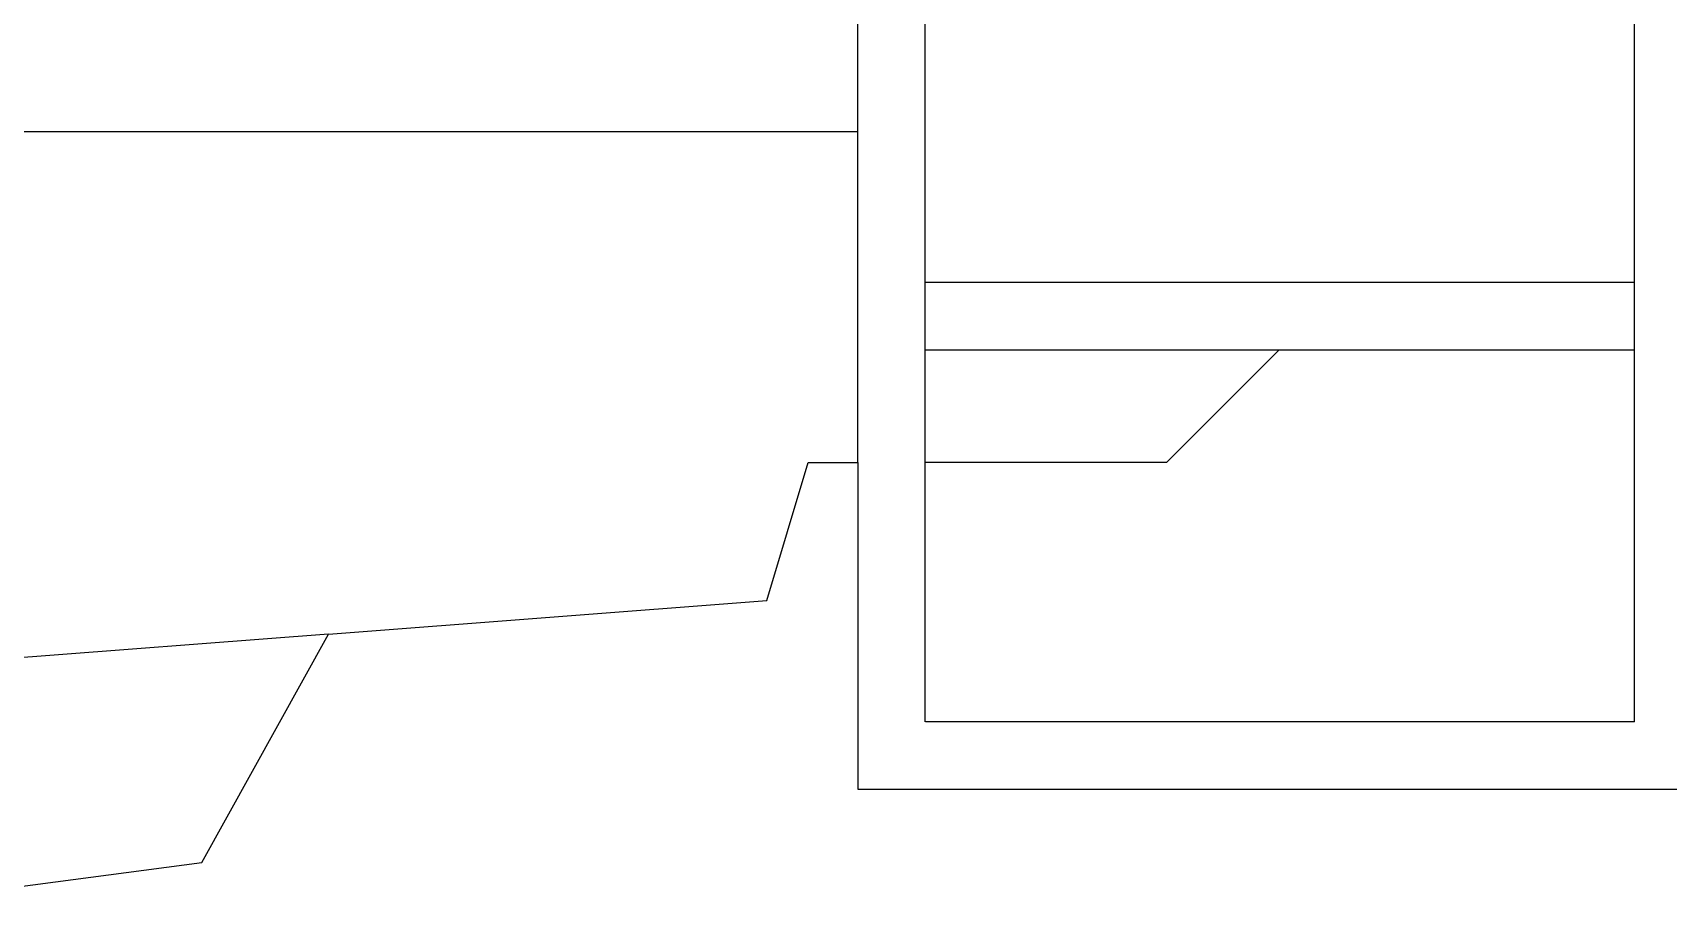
# Model space of a CAD drawing. Header units: millimetres. Extents: x 2198.5 to 2287.8, y 1208.8 to 1298.1.
# Drawn here: x 2213.2291 to 2213.6166, y 1279.5604 to 1279.7685 of the extents above; entities that cross this region are included whole.
import ezdxf

# ---------------------------------------------------------------- set-up
doc = ezdxf.new("R2010")
doc.units = ezdxf.units.MM

# ---------------------------------------------------------------- blocks, each defined once
blk = doc.blocks.new('RETRO')
for p, q in [((171.39236, 78.42534), (171.39236, 78.64563)), ((171.20836, 78.48671), (171.20836, 78.64134)), ((171.22436, 78.42534), (171.22436, 78.64134)), ((170.96077, 78.56511), (171.20836, 78.56511)), ((171.39236, 78.52934), (171.22436, 78.52934))]:
    blk.add_line(p, q)

msp = doc.modelspace()

# ---------------------------------------------------------------- linework, layer by layer
for p, q in [((2213.60857, 1279.69333), (2213.44057, 1279.69333)), ((2213.52427, 1279.69333), (2213.49766, 1279.6667)), ((2213.403, 1279.63404), (2213.41279, 1279.6667)), ((2213.41279, 1279.6667), (2213.42457, 1279.6667)), ((2213.42457, 1279.6667), (2213.42457, 1279.58933)), ((2213.49766, 1279.6667), (2213.44057, 1279.6667)), ((2213.29921, 1279.62609), (2213.403, 1279.63404)), ((2213.29921, 1279.62609), (2213.20193, 1279.61864)), ((2213.26917, 1279.57197), (2213.29921, 1279.62609)), ((2213.60857, 1279.60533), (2213.44057, 1279.60533)), ((2213.42457, 1279.58933), (2213.62457, 1279.58933)), ((2213.18108, 1279.56044), (2213.26917, 1279.57197))]:
    msp.add_line(p, q)

# ---------------------------------------------------------------- block references
msp.add_blockref('RETRO', (2042.2162, 1201.17999))
msp.add_blockref('RETRO', (2042.2162, 1201.17999))

doc.saveas('drawing.dxf')
